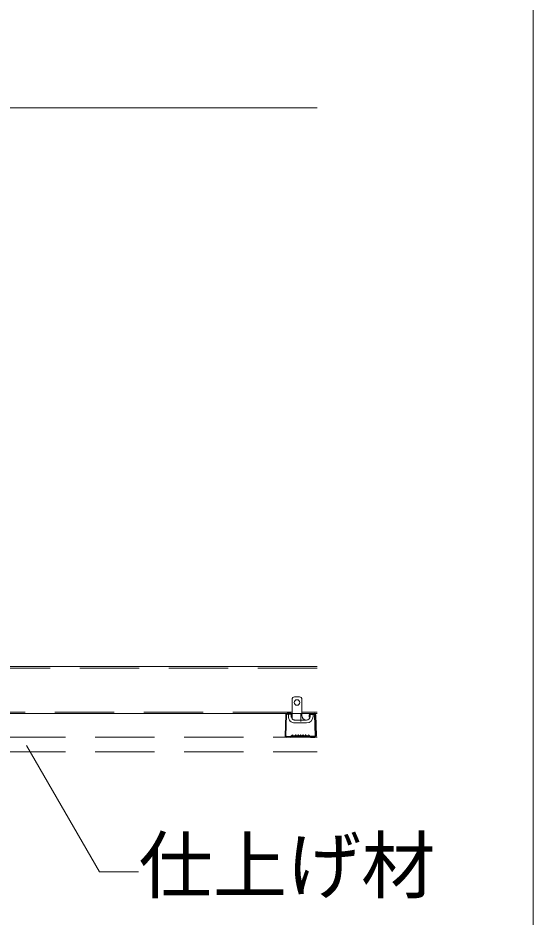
# Model space of a CAD drawing. Units: millimetres on the paper, with parts at other scales. Extents: x -195 to 195, y -140 to 138.
# Drawn here: x -61.79 to -51.37, y 15.38 to 33.58 of the extents above; entities that cross this region are included whole.
import ezdxf
from ezdxf.enums import TextEntityAlignment as Align

# ---------------------------------------------------------------- set-up
doc = ezdxf.new("R2010")
doc.units = ezdxf.units.MM
doc.linetypes.add('DASHED1', pattern=[1.8, 1.2, -0.6])
for name, color, linetype, lineweight in [('7-2_野縁受け', 3, 'Continuous', 18), ('7-3_野縁', 2, 'Continuous', 25), ('7-6_文字', 3, 'Continuous', 18), ('7-9_躯体他', 4, 'Continuous', 9), ('7-A_クリップ', 7, 'Continuous', 18), ('7-D_パネル', 4, 'Continuous', 9), ('F-2_野縁受け', 3, 'Continuous', 18)]:
    doc.layers.add(name, color=color, linetype=linetype, lineweight=lineweight)
doc.styles.add('ＭＳ ゴシック', font='')
doc.styles.get('ＭＳ ゴシック').set_extended_font_data('MS Gothic')

msp = doc.modelspace()

# ---------------------------------------------------------------- linework, layer by layer
at = {"layer": '7-2_野縁受け'}
for p, q in [((-55.735, 20.466), (-61.962, 20.466)), ((-61.962, 19.516), (-56.243, 19.516)), ((-56.043, 19.516), (-55.735, 19.516))]:
    msp.add_line(p, q, dxfattribs=at)
at = {"layer": '7-2_野縁受け', "linetype": 'DASHED1'}
for p, q in [((-55.735, 20.436), (-61.962, 20.436)), ((-56.243, 19.546), (-61.962, 19.546)), ((-56.043, 19.516), (-56.243, 19.516)), ((-55.735, 19.546), (-56.043, 19.546))]:
    msp.add_line(p, q, dxfattribs=at)
at = {"layer": '7-3_野縁'}
for p, q in [((-56.369, 19.491), (-56.381, 19.065)), ((-56.369, 19.066), (-56.356, 19.491)), ((-56.269, 19.516), (-56.344, 19.516)), ((-56.269, 19.503), (-56.344, 19.503)), ((-56.256, 19.441), (-56.256, 19.491)), ((-56.244, 19.441), (-56.244, 19.491)), ((-55.892, 19.441), (-55.892, 19.491)), ((-55.88, 19.441), (-55.88, 19.491)), ((-55.867, 19.516), (-55.792, 19.516)), ((-55.867, 19.503), (-55.792, 19.503)), ((-55.769, 19.066), (-55.78, 19.491)), ((-55.767, 19.491), (-55.756, 19.067)), ((-56.256, 19.441), (-56.244, 19.441)), ((-55.88, 19.441), (-55.892, 19.441)), ((-56.356, 19.053), (-56.266, 19.053)), ((-56.356, 19.053), (-56.266, 19.053)), ((-56.266, 19.041), (-56.356, 19.041)), ((-56.266, 19.041), (-56.356, 19.041)), ((-56.24, 19.074), (-56.258, 19.057)), ((-56.258, 19.057), (-56.24, 19.074)), ((-56.231, 19.066), (-56.249, 19.048)), ((-56.231, 19.066), (-56.249, 19.048)), ((-55.906, 19.066), (-55.888, 19.048)), ((-55.897, 19.074), (-55.879, 19.057)), ((-55.781, 19.053), (-55.871, 19.053)), ((-55.871, 19.041), (-55.781, 19.041))]:
    msp.add_line(p, q, dxfattribs=at)
for centre, radius, start, end in [((-56.344, 19.491), 0.025, 90.003, 180.003), ((-56.344, 19.491), 0.0125, 90.003, 180.003), ((-56.269, 19.491), 0.025, 0.003, 90.003), ((-56.269, 19.491), 0.0125, 0.003, 90.003), ((-55.867, 19.491), 0.025, 89.997, 179.997), ((-55.867, 19.491), 0.0125, 89.997, 179.997), ((-55.792, 19.491), 0.025, 359.997, 89.997), ((-55.792, 19.491), 0.0125, 359.997, 89.997), ((-56.356, 19.066), 0.025, 177.476, 270), ((-56.356, 19.066), 0.025, 177.476, 270), ((-56.356, 19.066), 0.0125, 177.476, 270), ((-56.356, 19.066), 0.0125, 177.476, 270), ((-56.266, 19.066), 0.0125, 270, 315), ((-56.266, 19.066), 0.0125, 270, 315), ((-56.266, 19.066), 0.025, 270, 315), ((-56.266, 19.066), 0.025, 270, 315), ((-56.231, 19.066), 0.0125, 46.3972, 135), ((-56.2, 19.098), 0.0453, 226.3972, 313.6028), ((-56.2, 19.098), 0.0328, 226.3972, 313.6028), ((-56.169, 19.066), 0.0125, 36.8699, 133.6028), ((-56.144, 19.084), 0.0313, 216.8699, 323.1301), ((-56.144, 19.084), 0.0188, 216.8699, 323.1301), ((-56.118, 19.066), 0.0125, 36.8699, 143.1301), ((-56.094, 19.084), 0.0313, 216.8699, 323.1301), ((-56.094, 19.084), 0.0188, 216.8699, 323.1301), ((-56.069, 19.066), 0.0125, 36.8699, 143.1301), ((-56.044, 19.084), 0.0313, 216.8699, 323.1301), ((-56.044, 19.084), 0.0188, 216.8699, 323.1301), ((-56.019, 19.066), 0.0125, 36.8699, 143.1301), ((-55.994, 19.084), 0.0313, 216.8699, 323.1301), ((-55.994, 19.084), 0.0188, 216.8699, 323.1301), ((-55.969, 19.066), 0.0125, 46.3972, 143.1301), ((-55.937, 19.098), 0.0453, 226.3972, 313.6028), ((-55.937, 19.098), 0.0328, 226.3972, 313.6028), ((-55.906, 19.066), 0.0125, 45, 133.6028), ((-55.871, 19.066), 0.025, 225, 270), ((-55.871, 19.066), 0.0125, 225, 270), ((-55.781, 19.066), 0.0125, 270, 2.524), ((-55.781, 19.066), 0.025, 270, 2.524), ((-55.781, 19.066), 0.0125, 270, 2.524), ((-55.781, 19.066), 0.025, 270, 2.524)]:
    msp.add_arc(centre, radius, start, end, dxfattribs=at)
at = {"layer": '7-6_文字', "color": 7}
msp.add_lwpolyline([(-61.612, 18.874), (-60.136, 16.317), (-59.348, 16.317)], dxfattribs=at)
at = {"layer": '7-9_躯体他'}
msp.add_line((-114.225, 31.766), (-55.735, 31.766), dxfattribs=at)
at = {"layer": '7-A_クリップ'}
for p, q in [((-56.093, 19.853), (-56.193, 19.853)), ((-56.243, 19.412), (-56.243, 19.803)), ((-56.043, 19.478), (-56.043, 19.803)), ((-56.318, 19.503), (-56.26, 19.503)), ((-56.318, 19.503), (-56.318, 19.46)), ((-56.26, 19.503), (-56.26, 19.46)), ((-56.068, 19.509), (-56.068, 19.359)), ((-55.875, 19.503), (-55.818, 19.503)), ((-55.875, 19.503), (-55.875, 19.46)), ((-55.818, 19.503), (-55.818, 19.46)), ((-55.95, 19.328), (-56.185, 19.328)), ((-55.95, 19.385), (-55.95, 19.385))]:
    msp.add_line(p, q, dxfattribs=at)
at = {"layer": '7-A_クリップ', "linetype": 'DASHED1'}
for p in [(-56.188, 19.386), (-55.95, 19.385)]:
    msp.add_line(p, (-56.186, 19.385), dxfattribs=at)
at = {"layer": '7-A_クリップ'}
msp.add_circle((-56.143, 19.74), 0.0563, dxfattribs=at)
for centre, radius, start, end in [((-56.193, 19.803), 0.05, 90.0024, 180.0025), ((-56.093, 19.803), 0.05, 0.0024, 90.0024), ((-55.95, 19.478), 0.0925, 180.0025, 270.0025), ((-56.185, 19.46), 0.133, 180.001, 270.0025), ((-56.185, 19.46), 0.075, 180.001, 219.9576), ((-55.95, 19.46), 0.133, 270.0025, 0.001), ((-55.95, 19.46), 0.075, 270.0025, 0.001)]:
    msp.add_arc(centre, radius, start, end, dxfattribs=at)
at = {"layer": '7-A_クリップ', "linetype": 'DASHED1'}
msp.add_arc((-56.185, 19.46), 0.075, 219.9576, 268.2527, dxfattribs=at)
at = {"layer": '7-D_パネル', "linetype": 'DASHED1'}
for p, q in [((-114.225, 19.041), (-55.735, 19.041)), ((-114.225, 18.741), (-55.735, 18.741))]:
    msp.add_line(p, q, dxfattribs=at)
at = {"layer": 'F-2_野縁受け'}
msp.add_lwpolyline([(-190.619, 43.537), (-51.369, 43.537), (-51.369, -118.463)], dxfattribs=at)

# ---------------------------------------------------------------- texts
at = {"layer": '7-6_文字', "color": 7, "style": 'ＭＳ ゴシック'}
msp.add_text('仕上げ材', height=1.1, dxfattribs=at).set_placement((-59.348, 15.567), align=Align.BOTTOM_LEFT)

doc.saveas('drawing.dxf')
